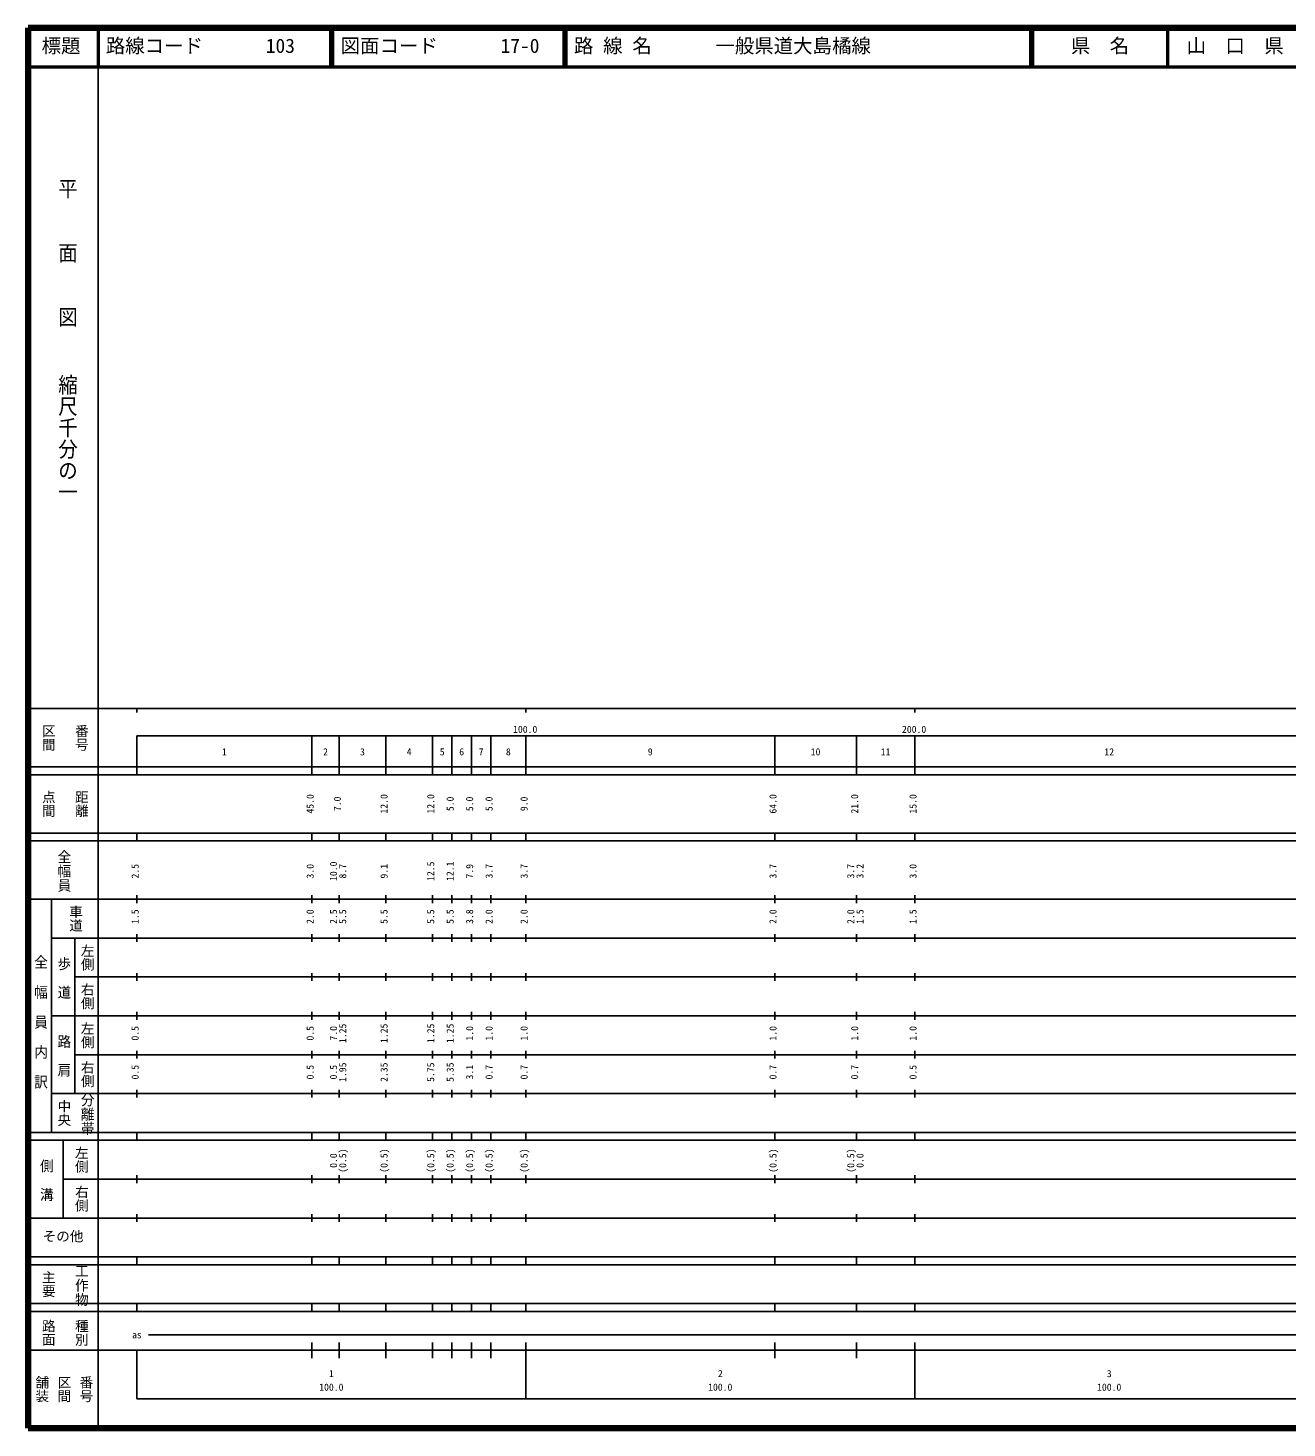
# Model space of a CAD drawing. Units: millimetres on the paper. Extents: x 40 to 680, y 20 to 380.
# Drawn here: x 40 to 363.7, y 20 to 380 of the extents above; entities that cross this region are included whole.
import ezdxf
from ezdxf.enums import TextEntityAlignment as Align

# ---------------------------------------------------------------- set-up
doc = ezdxf.new("R2010")
doc.units = ezdxf.units.MM
for name, color, linetype, lineweight in [('M-TTL', 2, 'Continuous', 140), ('M-TTL-BAND', 7, 'Continuous', 25), ('M-TTL-LINE', 7, 'Continuous', 50)]:
    doc.layers.add(name, color=color, linetype=linetype, lineweight=lineweight)
doc.layers.add('M-TTL-TXT', color=7, linetype='Continuous')
doc.styles.add('@ＭＳ ゴシック', font='')
doc.styles.add('ＭＳ ゴシック', font='')
doc.styles.get('@ＭＳ ゴシック').set_extended_font_data('@MS Gothic')
doc.styles.get('ＭＳ ゴシック').set_extended_font_data('MS Gothic')

msp = doc.modelspace()

# ---------------------------------------------------------------- linework, layer by layer
at = {"layer": 'M-TTL'}
for p, q in [((40, 380), (40, 20)), ((680, 380), (40, 380)), ((40, 20), (680, 20))]:
    msp.add_line(p, q, dxfattribs=at)
at = {"layer": 'M-TTL-BAND'}
for p, q in [((58, 370), (58, 20)), ((40, 205), (579, 205)), ((68, 205), (68, 204)), ((168, 205), (168, 204)), ((268, 205), (268, 204)), ((68, 198), (579, 198)), ((68, 198), (68, 188)), ((113, 188), (113, 198)), ((120, 188), (120, 198)), ((132, 188), (132, 198)), ((144, 188), (144, 198)), ((149, 188), (149, 198)), ((154, 188), (154, 198)), ((159, 188), (159, 198)), ((168, 188), (168, 198)), ((232, 188), (232, 198)), ((253, 188), (253, 198)), ((268, 188), (268, 198)), ((40, 190), (579, 190)), ((40, 188), (579, 188)), ((40, 173), (579, 173)), ((68, 171), (68, 173)), ((113, 171), (113, 173)), ((120, 171), (120, 173)), ((132, 171), (132, 173)), ((144, 171), (144, 173)), ((149, 171), (149, 173)), ((154, 171), (154, 173)), ((159, 171), (159, 173)), ((168, 171), (168, 173)), ((232, 171), (232, 173)), ((253, 171), (253, 173)), ((268, 171), (268, 173)), ((40, 171), (579, 171)), ((40, 156), (579, 156)), ((46, 96), (46, 156)), ((68, 155), (68, 157)), ((113, 155), (113, 157)), ((120, 155), (120, 157)), ((132, 155), (132, 157)), ((144, 155), (144, 157)), ((149, 155), (149, 157)), ((154, 155), (154, 157)), ((159, 155), (159, 157)), ((168, 155), (168, 157)), ((232, 155), (232, 157)), ((253, 155), (253, 157)), ((268, 155), (268, 157)), ((46, 146), (579, 146)), ((52, 146), (52, 106)), ((68, 145), (68, 147)), ((113, 145), (113, 147)), ((120, 145), (120, 147)), ((132, 145), (132, 147)), ((144, 145), (144, 147)), ((149, 145), (149, 147)), ((154, 145), (154, 147)), ((159, 145), (159, 147)), ((168, 145), (168, 147)), ((232, 145), (232, 147)), ((253, 145), (253, 147)), ((268, 145), (268, 147)), ((68, 135), (68, 137)), ((113, 135), (113, 137)), ((120, 135), (120, 137)), ((132, 135), (132, 137)), ((144, 135), (144, 137)), ((149, 135), (149, 137)), ((154, 135), (154, 137)), ((159, 135), (159, 137)), ((168, 135), (168, 137)), ((232, 135), (232, 137)), ((253, 135), (253, 137)), ((268, 135), (268, 137)), ((52, 136), (579, 136)), ((46, 126), (579, 126)), ((68, 125), (68, 127)), ((113, 125), (113, 127)), ((120, 125), (120, 127)), ((132, 125), (132, 127)), ((144, 125), (144, 127)), ((149, 125), (149, 127)), ((154, 125), (154, 127)), ((159, 125), (159, 127)), ((168, 125), (168, 127)), ((232, 125), (232, 127)), ((253, 125), (253, 127)), ((268, 125), (268, 127)), ((52, 116), (579, 116)), ((68, 115), (68, 117)), ((113, 115), (113, 117)), ((120, 115), (120, 117)), ((132, 115), (132, 117)), ((144, 115), (144, 117)), ((149, 115), (149, 117)), ((154, 115), (154, 117)), ((159, 115), (159, 117)), ((168, 115), (168, 117)), ((232, 115), (232, 117)), ((253, 115), (253, 117)), ((268, 115), (268, 117)), ((46, 106), (579, 106)), ((68, 105), (68, 107)), ((113, 105), (113, 107)), ((120, 105), (120, 107)), ((132, 105), (132, 107)), ((144, 105), (144, 107)), ((149, 105), (149, 107)), ((154, 105), (154, 107)), ((159, 105), (159, 107)), ((168, 105), (168, 107)), ((232, 105), (232, 107)), ((253, 105), (253, 107)), ((268, 105), (268, 107)), ((40, 96), (579, 96)), ((40, 94), (579, 94)), ((49, 94), (49, 74)), ((68, 94), (68, 96)), ((113, 94), (113, 96)), ((120, 94), (120, 96)), ((132, 94), (132, 96)), ((144, 94), (144, 96)), ((149, 94), (149, 96)), ((154, 94), (154, 96)), ((159, 94), (159, 96)), ((168, 94), (168, 96)), ((232, 94), (232, 96)), ((253, 94), (253, 96)), ((268, 94), (268, 96)), ((49, 84), (579, 84)), ((68, 83), (68, 85)), ((113, 83), (113, 85)), ((120, 83), (120, 85)), ((132, 83), (132, 85)), ((144, 83), (144, 85)), ((149, 83), (149, 85)), ((154, 83), (154, 85)), ((159, 83), (159, 85)), ((168, 83), (168, 85)), ((232, 83), (232, 85)), ((253, 83), (253, 85)), ((268, 83), (268, 85)), ((40, 74), (579, 74)), ((68, 73), (68, 75)), ((113, 73), (113, 75)), ((120, 73), (120, 75)), ((132, 73), (132, 75)), ((144, 73), (144, 75)), ((149, 73), (149, 75)), ((154, 73), (154, 75)), ((159, 73), (159, 75)), ((168, 73), (168, 75)), ((232, 73), (232, 75)), ((253, 73), (253, 75)), ((268, 73), (268, 75)), ((40, 64), (579, 64)), ((40, 62), (579, 62)), ((68, 62), (68, 64)), ((113, 62), (113, 64)), ((120, 62), (120, 64)), ((132, 62), (132, 64)), ((144, 62), (144, 64)), ((149, 62), (149, 64)), ((154, 62), (154, 64)), ((159, 62), (159, 64)), ((168, 62), (168, 64)), ((232, 62), (232, 64)), ((253, 62), (253, 64)), ((268, 62), (268, 64)), ((40, 52), (579, 52)), ((68, 50), (68, 52)), ((113, 50), (113, 52)), ((120, 50), (120, 52)), ((132, 50), (132, 52)), ((144, 50), (144, 52)), ((149, 50), (149, 52)), ((154, 50), (154, 52)), ((159, 50), (159, 52)), ((168, 50), (168, 52)), ((232, 50), (232, 52)), ((253, 50), (253, 52)), ((268, 50), (268, 52)), ((40, 50), (579, 50)), ((71, 44), (571, 44)), ((40, 40), (579, 40)), ((68, 40), (68, 27.5)), ((113, 38), (113, 42)), ((120, 38), (120, 42)), ((132, 38), (132, 42)), ((144, 38), (144, 42)), ((149, 38), (149, 42)), ((154, 38), (154, 42)), ((159, 38), (159, 42)), ((168, 27.5), (168, 42)), ((232, 38), (232, 42)), ((253, 38), (253, 42)), ((268, 27.5), (268, 42)), ((68, 27.5), (579, 27.5))]:
    msp.add_line(p, q, dxfattribs=at)
at = {"layer": 'M-TTL-LINE'}
for p, q in [((58, 380), (58, 370)), ((117.75, 380), (117.75, 370)), ((118.25, 380), (118.25, 370)), ((177.75, 380), (177.75, 370)), ((178.25, 380), (178.25, 370)), ((297.75, 380), (297.75, 370)), ((298.25, 380), (298.25, 370)), ((333, 380), (333, 370)), ((40, 370), (680, 370))]:
    msp.add_line(p, q, dxfattribs=at)

# ---------------------------------------------------------------- texts
at = {"layer": 'M-TTL-BAND', "style": '@ＭＳ ゴシック'}
for s, height, width, p in [('平\u3000\u3000面\u3000\u3000図', 3.666, 1.1, (47.277, 341.475)), ('縮尺千分の一', 3.666, 1.1, (47.277, 291.03)), ('全幅員', 2.566, 1.05, (47.25, 168.75)), ('全\u3000幅\u3000員\u3000内\u3000訳', 2.566, 1.1, (41.25, 141.75)), ('歩\u3000道', 2.566, 1.05, (47.25, 141.25)), ('路\u3000肩', 2.566, 1.05, (47.25, 121.25)), ('分離帯', 2.566, 1.05, (53.25, 106.25)), ('側\u3000溝', 2.566, 1.05, (42.75, 89.25)), ('工作物', 2.566, 1.05, (51.75, 62.25))]:
    msp.add_text(s, height=height, rotation=270, dxfattribs=dict(at, width=width)).set_placement(p, align=Align.BOTTOM_LEFT)
at = {"layer": 'M-TTL-BAND'}
for s, height, rotation, style, p in [('区間', 2.566, 270, '@ＭＳ ゴシック', (43.25, 201)), ('番号', 2.566, 270, '@ＭＳ ゴシック', (51.75, 201)), ('点間', 2.566, 270, '@ＭＳ ゴシック', (43.25, 184)), ('距離', 2.566, 270, '@ＭＳ ゴシック', (51.75, 184)), ('45.0', 1.833, 90, 'ＭＳ ゴシック', (114, 178)), ('7.0', 1.833, 90, 'ＭＳ ゴシック', (121, 178.625)), ('12.0', 1.833, 90, 'ＭＳ ゴシック', (133, 178)), ('12.0', 1.833, 90, 'ＭＳ ゴシック', (145, 178)), ('5.0', 1.833, 90, 'ＭＳ ゴシック', (150, 178.625)), ('5.0', 1.833, 90, 'ＭＳ ゴシック', (155, 178.625)), ('5.0', 1.833, 90, 'ＭＳ ゴシック', (160, 178.625)), ('9.0', 1.833, 90, 'ＭＳ ゴシック', (169, 178.625)), ('64.0', 1.833, 90, 'ＭＳ ゴシック', (233, 178)), ('21.0', 1.833, 90, 'ＭＳ ゴシック', (254, 178)), ('15.0', 1.833, 90, 'ＭＳ ゴシック', (269, 178)), ('2.5', 1.833, 90, 'ＭＳ ゴシック', (69, 161.299)), ('3.0', 1.833, 90, 'ＭＳ ゴシック', (114, 161.299)), ('10.0', 1.833, 90, 'ＭＳ ゴシック', (120, 160.674)), ('8.7', 1.833, 90, 'ＭＳ ゴシック', (122.37, 161.299)), ('9.1', 1.833, 90, 'ＭＳ ゴシック', (133, 161.299)), ('12.5', 1.833, 90, 'ＭＳ ゴシック', (145, 160.674)), ('12.1', 1.833, 90, 'ＭＳ ゴシック', (150, 160.674)), ('7.9', 1.833, 90, 'ＭＳ ゴシック', (155, 161.299)), ('3.7', 1.833, 90, 'ＭＳ ゴシック', (160, 161.299)), ('3.7', 1.833, 90, 'ＭＳ ゴシック', (169, 161.299)), ('3.7', 1.833, 90, 'ＭＳ ゴシック', (233, 161.299)), ('3.7', 1.833, 90, 'ＭＳ ゴシック', (253, 161.299)), ('3.2', 1.833, 90, 'ＭＳ ゴシック', (255.37, 161.299)), ('3.0', 1.833, 90, 'ＭＳ ゴシック', (269, 161.299)), ('車道', 2.566, 270, '@ＭＳ ゴシック', (50.25, 154.5)), ('1.5', 1.833, 90, 'ＭＳ ゴシック', (69, 149.625)), ('2.0', 1.833, 90, 'ＭＳ ゴシック', (114, 149.625)), ('2.5', 1.833, 90, 'ＭＳ ゴシック', (120, 149.625)), ('5.5', 1.833, 90, 'ＭＳ ゴシック', (122.37, 149.625)), ('5.5', 1.833, 90, 'ＭＳ ゴシック', (133, 149.625)), ('5.5', 1.833, 90, 'ＭＳ ゴシック', (145, 149.625)), ('5.5', 1.833, 90, 'ＭＳ ゴシック', (150, 149.625)), ('3.8', 1.833, 90, 'ＭＳ ゴシック', (155, 149.625)), ('2.0', 1.833, 90, 'ＭＳ ゴシック', (160, 149.625)), ('2.0', 1.833, 90, 'ＭＳ ゴシック', (169, 149.625)), ('2.0', 1.833, 90, 'ＭＳ ゴシック', (233, 149.625)), ('2.0', 1.833, 90, 'ＭＳ ゴシック', (253, 149.625)), ('1.5', 1.833, 90, 'ＭＳ ゴシック', (255.37, 149.625)), ('1.5', 1.833, 90, 'ＭＳ ゴシック', (269, 149.625)), ('左側', 2.566, 270, '@ＭＳ ゴシック', (53.25, 144.5)), ('右側', 2.566, 270, '@ＭＳ ゴシック', (53.25, 134.5)), ('左側', 2.566, 270, '@ＭＳ ゴシック', (53.25, 124.5)), ('0.5', 1.833, 90, 'ＭＳ ゴシック', (69, 119.625)), ('0.5', 1.833, 90, 'ＭＳ ゴシック', (114, 119.625)), ('7.0', 1.833, 90, 'ＭＳ ゴシック', (120, 119.625)), ('1.25', 1.833, 90, 'ＭＳ ゴシック', (122.37, 119)), ('1.25', 1.833, 90, 'ＭＳ ゴシック', (133, 119)), ('1.25', 1.833, 90, 'ＭＳ ゴシック', (145, 119)), ('1.25', 1.833, 90, 'ＭＳ ゴシック', (150, 119)), ('1.0', 1.833, 90, 'ＭＳ ゴシック', (155, 119.625)), ('1.0', 1.833, 90, 'ＭＳ ゴシック', (160, 119.625)), ('1.0', 1.833, 90, 'ＭＳ ゴシック', (169, 119.625)), ('1.0', 1.833, 90, 'ＭＳ ゴシック', (233, 119.625)), ('1.0', 1.833, 90, 'ＭＳ ゴシック', (254, 119.625)), ('1.0', 1.833, 90, 'ＭＳ ゴシック', (269, 119.625)), ('右側', 2.566, 270, '@ＭＳ ゴシック', (53.25, 114.5)), ('0.5', 1.833, 90, 'ＭＳ ゴシック', (69, 109.625)), ('0.5', 1.833, 90, 'ＭＳ ゴシック', (114, 109.625)), ('0.5', 1.833, 90, 'ＭＳ ゴシック', (120, 109.625)), ('1.95', 1.833, 90, 'ＭＳ ゴシック', (122.37, 109)), ('2.35', 1.833, 90, 'ＭＳ ゴシック', (133, 109)), ('5.75', 1.833, 90, 'ＭＳ ゴシック', (145, 109)), ('5.35', 1.833, 90, 'ＭＳ ゴシック', (150, 109)), ('3.1', 1.833, 90, 'ＭＳ ゴシック', (155, 109.625)), ('0.7', 1.833, 90, 'ＭＳ ゴシック', (160, 109.625)), ('0.7', 1.833, 90, 'ＭＳ ゴシック', (169, 109.625)), ('0.7', 1.833, 90, 'ＭＳ ゴシック', (233, 109.625)), ('0.7', 1.833, 90, 'ＭＳ ゴシック', (254, 109.625)), ('0.5', 1.833, 90, 'ＭＳ ゴシック', (269, 109.625)), ('中央', 2.566, 270, '@ＭＳ ゴシック', (47.25, 104.5)), ('左側', 2.566, 270, '@ＭＳ ゴシック', (51.75, 92.5)), ('0.0', 1.833, 90, 'ＭＳ ゴシック', (120, 86.889)), ('(0.5)', 1.833, 90, 'ＭＳ ゴシック', (122.37, 85.639)), ('(0.5)', 1.833, 90, 'ＭＳ ゴシック', (133, 85.639)), ('(0.5)', 1.833, 90, 'ＭＳ ゴシック', (145, 85.639)), ('(0.5)', 1.833, 90, 'ＭＳ ゴシック', (150, 85.639)), ('(0.5)', 1.833, 90, 'ＭＳ ゴシック', (155, 85.639)), ('(0.5)', 1.833, 90, 'ＭＳ ゴシック', (160, 85.639)), ('(0.5)', 1.833, 90, 'ＭＳ ゴシック', (169, 85.639)), ('(0.5)', 1.833, 90, 'ＭＳ ゴシック', (233, 85.639)), ('(0.5)', 1.833, 90, 'ＭＳ ゴシック', (253, 85.639)), ('0.0', 1.833, 90, 'ＭＳ ゴシック', (255.37, 86.889)), ('右側', 2.566, 270, '@ＭＳ ゴシック', (51.75, 82.5)), ('主要', 2.566, 270, '@ＭＳ ゴシック', (43.25, 60.5)), ('路面', 2.566, 270, '@ＭＳ ゴシック', (43.25, 48)), ('種別', 2.566, 270, '@ＭＳ ゴシック', (51.75, 48)), ('舗装', 2.566, 270, '@ＭＳ ゴシック', (41.583, 33.5)), ('区間', 2.566, 270, '@ＭＳ ゴシック', (47.25, 33.5)), ('番号', 2.566, 270, '@ＭＳ ゴシック', (52.917, 33.5))]:
    msp.add_text(s, height=height, rotation=rotation, dxfattribs=dict(at, style=style)).set_placement(p, align=Align.BOTTOM_LEFT)
at = {"layer": 'M-TTL-BAND', "style": 'ＭＳ ゴシック'}
for s, height, p in [('100.0', 1.833, (164.719, 198.195)), ('200.0', 1.833, (264.719, 198.195)), ('1', 1.833, (89.875, 192.405)), ('2', 1.833, (115.875, 192.405)), ('3', 1.833, (125.375, 192.405)), ('4', 1.833, (137.375, 192.405)), ('5', 1.833, (145.875, 192.405)), ('6', 1.833, (150.875, 192.405)), ('7', 1.833, (155.875, 192.405)), ('8', 1.833, (162.875, 192.405)), ('9', 1.833, (199.375, 192.405)), ('10', 1.833, (241.25, 192.405)), ('11', 1.833, (259.25, 192.405)), ('12', 1.833, (316.75, 192.405)), ('その他', 2.566, (43.75, 67.25)), ('as', 1.833, (66.75, 42.5)), ('1', 1.833, (117.375, 32.523)), ('2', 1.833, (217.375, 32.523)), ('3', 1.833, (317.375, 32.523)), ('100.0', 1.833, (114.875, 29.033)), ('100.0', 1.833, (214.875, 29.033)), ('100.0', 1.833, (314.875, 29.033))]:
    msp.add_text(s, height=height, dxfattribs=at).set_placement(p, align=Align.BOTTOM_LEFT)
at = {"layer": 'M-TTL-TXT', "style": 'ＭＳ ゴシック'}
for s, p in [('標題', (43.5, 372.5)), ('路線コード', (60, 372.5)), ('103', (101.142, 372.5)), ('図面コード', (120.38, 372.5)), ('17-0', (161.521, 372.5)), ('路 線 名', (180.38, 372.5)), ('一般県道大島橘線', (216.734, 372.5)), ('県\u3000名', (308.125, 372.5)), ('山\u3000口\u3000県', (337.875, 372.5))]:
    msp.add_text(s, height=3.666, dxfattribs=at).set_placement(p, align=Align.BOTTOM_LEFT)

doc.saveas('drawing.dxf')
